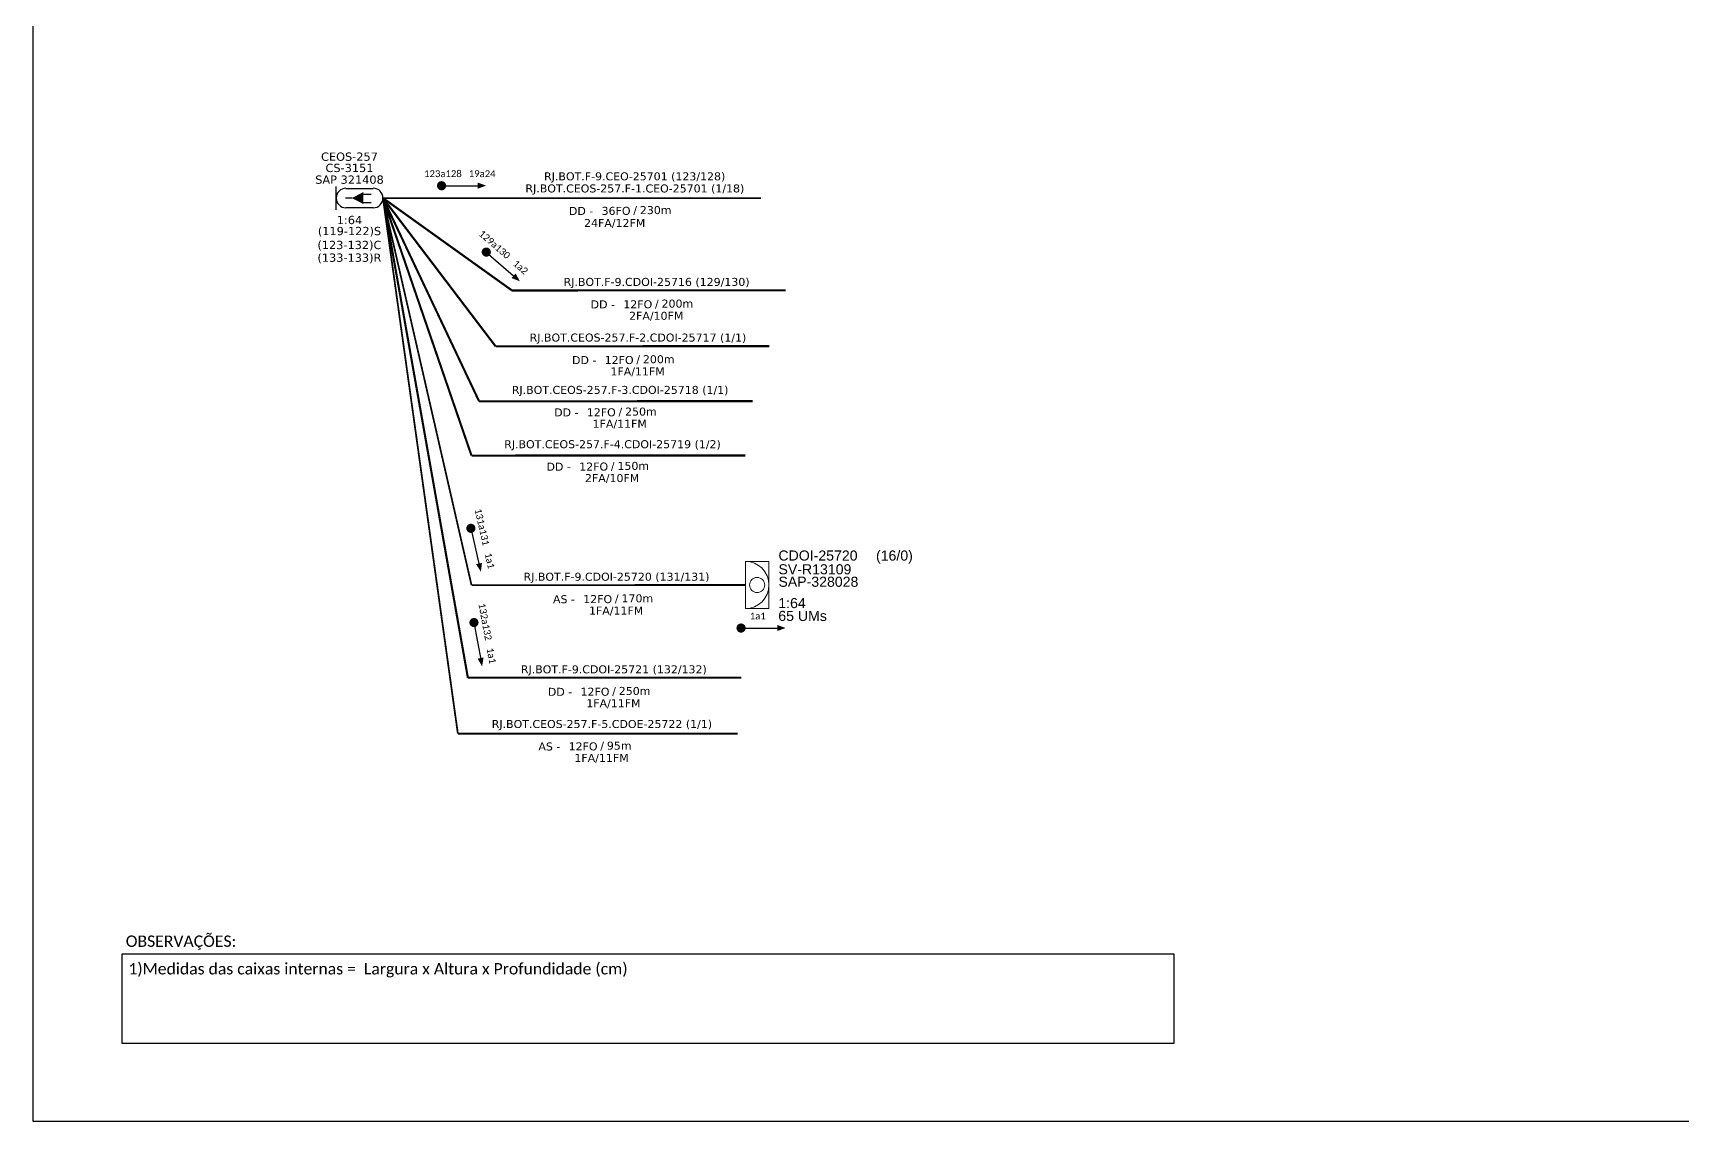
# Model space of a CAD drawing. Extents: x -4 to 837, y 1 to 595.
# Drawn here: x -3.8 to 432.5, y 1.3 to 289.1 of the extents above; entities that cross this region are included whole.
import ezdxf
from ezdxf.enums import TextEntityAlignment as Align

# ---------------------------------------------------------------- set-up
doc = ezdxf.new("R2010")
doc.units = 0
for name, color, linetype, lineweight in [("20.0-LEGENDA DOS CDO'S", 1, 'Continuous', 0), ('20.1-CDO_INTERIOR', 1, 'Continuous', 0), ('40.1-ETIQUETAS', 1, 'Continuous', 20)]:
    doc.layers.add(name, color=color, linetype=linetype, lineweight=lineweight)
for name, color, linetype in [('20.4-CEOS', 1, 'Continuous'), ('CAP a instalar', 1, 'Continuous'), ('SETA', 7, 'Continuous')]:
    doc.layers.add(name, color=color, linetype=linetype)
doc.styles.add('ARIAL', font='arial.ttf')
doc.styles.add('MtXpl_Calibri', font='calibri.ttf')
doc.styles.add('siredit', font='verdana.ttf')
doc.styles.add('WMF-Calibri0', font='calibri.ttf')
doc.linetypes.add('FENCELINE1', pattern='A,0.25,-0.1,[133,ltypeshp.shx,S=0.1,R=0,X=-0.1,Y=0],-0.1,1', length=1.45)

# ---------------------------------------------------------------- blocks, each defined once
blk = doc.blocks.new('ETIQUETA_RS5F')
at = {"layer": '40.1-ETIQUETAS', "color": 0, "style": 'siredit'}
blk.add_text('/', height=1.5, dxfattribs=at).set_placement((1.58, -1.95), align=Align.MIDDLE_RIGHT)
for tag, p in [('ETIQUETA_R_PRIMARIA', (1.21, 4.1)), ('ETIQUETA_R_SECUNDARIA', (1.21, 2.1)), ('F_ATIVAS/F_MORTAS', (1.14, -4.24))]:
    blk.add_attdef(tag, text='', height=1.5, dxfattribs=at).set_placement(p, align=Align.MIDDLE_CENTER)
for tag, p in [('TIPO_CABO', (-6.58, -2.12)), ('CAP_CABO', (0.4, -2.09))]:
    blk.add_attdef(tag, text='', height=1.5, dxfattribs=at).set_placement(p, align=Align.MIDDLE_RIGHT)
blk.add_attdef('METROS', text='', height=1.5, dxfattribs=at).set_placement((2.14, -1.95), align=Align.MIDDLE_LEFT)
for tag, p in [('FUSÃO_1', (0.85, -8.39)), ('FUSÃO_2', (0.85, -10.6)), ('FUSÃO_3', (0.85, -12.93)), ('FUSÃO_4', (0.85, -15.14)), ('FUSÃO_5', (0.85, -17.16))]:
    blk.add_attdef(tag, text='', height=1.5, dxfattribs=at).set_placement(p, align=Align.CENTER)

msp = doc.modelspace()

# ---------------------------------------------------------------- linework, layer by layer
for p, q in [((-3.83, 595.26), (-3.83, 1.26)), ((-3.83, 1.26), (837.17, 1.26))]:
    msp.add_line(p, q)
at = {"const_width": 1.21}
for points in [[(103.67, 248.67, 1), (104.88, 248.67, 1)], [(115.64, 231.51, 1), (116.56, 230.71, 1)], [(111.9, 158.63, 1), (112.17, 157.45, 1)], [(112.73, 133.71, 1), (112.95, 132.52, 1)], [(182.9, 131.66, 1), (184.11, 131.66, 1)]]:
    msp.add_lwpolyline(points, format="xyb", close=True, dxfattribs=at)
at = {"color": 0}
msp.add_lwpolyline([(19.73, 45.46), (297.98, 45.46), (297.98, 21.75), (19.73, 21.75)], close=True, dxfattribs=at)
at = {"layer": '20.1-CDO_INTERIOR', "color": 1, "lineweight": 18}
msp.add_lwpolyline([(190.89, 136.8), (190.89, 149.3), (184.64, 149.3), (184.64, 136.8)], close=True, dxfattribs=at)
msp.add_circle((187.76, 143.05), 2, dxfattribs=at)
msp.add_arc((184.64, 143.05), 6.25, 270, 90, dxfattribs=at)
at = {"layer": '20.4-CEOS', "color": 5}
for p, q in [((78.96, 247.97), (86.19, 247.97)), ((86.19, 242.82), (78.96, 242.82))]:
    msp.add_line(p, q, dxfattribs=at)
for points in [[(76.38, 242.29), (76.38, 248.5)], [(80.58, 245.4), (78.84, 245.4)], [(83.43, 246.42), (85.62, 246.42)], [(83.43, 244.27), (85.62, 244.27)]]:
    msp.add_lwpolyline(points, dxfattribs=at)
msp.add_lwpolyline([(80.58, 245.4, 0, 3.18, 0), (83.56, 245.4, 3.18, 3.18, 0)], format="xyseb", dxfattribs=at)
for centre, start, end in [((78.96, 245.4), 90, 270), ((86.19, 245.4), 270, 90)]:
    msp.add_arc(centre, 2.58, start, end, dxfattribs=at)
at = {"layer": 'CAP a instalar', "color": 8, "ltscale": 7, "const_width": 0.565}
for points in [[(88.76, 245.4), (122.85, 220.99)], [(88.76, 245.4), (118.56, 206.19)], [(88.76, 245.4), (114.2, 191.64)], [(88.76, 245.4), (112.19, 177.28)], [(111.23, 118.51), (88.76, 245.4)], [(122.85, 220.96), (195.29, 220.99)], [(118.56, 206.19), (191.02, 206.22)], [(114.2, 191.64), (186.62, 191.67)], [(112.19, 177.28), (184.62, 177.31)], [(111.19, 118.51), (183.6, 118.55)]]:
    msp.add_lwpolyline(points, dxfattribs=at)
at = {"layer": 'CAP a instalar', "color": 10, "linetype": 'FENCELINE1', "ltscale": 10, "const_width": 0.467}
for points in [[(88.76, 245.4), (112.19, 143.01)], [(112.19, 143.01), (184.64, 143.05)]]:
    msp.add_lwpolyline(points, dxfattribs=at)
at = {"layer": 'CAP a instalar', "color": 7, "linetype": 'FENCELINE1', "ltscale": 10, "const_width": 0.467}
for points in [[(108.58, 103.73), (88.76, 245.4)], [(108.58, 103.73), (182.64, 103.73)]]:
    msp.add_lwpolyline(points, dxfattribs=at)
at = {"layer": 'CAP a instalar', "color": 7, "ltscale": 7, "const_width": 0.467}
msp.add_lwpolyline([(88.76, 245.4), (188.75, 245.4)], dxfattribs=at)
at = {"layer": 'SETA'}
for points in [[(104.27, 248.67), (114.68, 248.67)], [(116.1, 231.11), (123.95, 224.28)], [(112.03, 158.04), (114.35, 147.9)], [(112.84, 133.12), (114.73, 122.89)], [(183.51, 131.66), (193.91, 131.66)]]:
    msp.add_lwpolyline(points, dxfattribs=at)
for points in [[(113.84, 249.49), (116.06, 248.68), (113.84, 247.88)], [(123.86, 225.45), (125, 223.39), (122.8, 224.24)], [(114.97, 148.9), (114.68, 146.56), (113.4, 148.54)], [(193.08, 132.48), (195.29, 131.67), (193.08, 130.87)], [(115.39, 123.86), (115, 121.53), (113.8, 123.57)]]:
    msp.add_solid(points, dxfattribs=at)

# ---------------------------------------------------------------- block references
at = {"layer": 'CAP a instalar', "color": 7, "linetype": 'FENCELINE1', "ltscale": 7}
ref = msp.add_blockref('ETIQUETA_RS5F', (153.75, 244.98), dxfattribs=dict(at, xscale=1.411343981848631, yscale=1.411343981848631, zscale=1.411343981848631))
ref.add_attrib('ETIQUETA_R_PRIMARIA', 'RJ.BOT.F-9.CEO-25701 (123/128)', dxfattribs={"layer": '40.1-ETIQUETAS', "color": 0, "height": 2.117, "style": 'siredit'}).set_placement((155.36, 251.15), align=Align.MIDDLE_CENTER)
ref.add_attrib('ETIQUETA_R_SECUNDARIA', 'RJ.BOT.CEOS-257.F-1.CEO-25701 (1/18)', dxfattribs={"layer": '40.1-ETIQUETAS', "color": 0, "height": 2.117, "style": 'siredit'}).set_placement((155.41, 247.95), align=Align.MIDDLE_CENTER)
ref.add_attrib('TIPO_CABO', 'DD -', dxfattribs={"layer": '40.1-ETIQUETAS', "color": 0, "height": 2.117, "style": 'siredit'}).set_placement((144.41, 241.99), align=Align.MIDDLE_RIGHT)
ref.add_attrib('CAP_CABO', '36FO', dxfattribs={"layer": '40.1-ETIQUETAS', "color": 0, "height": 2.117, "style": 'siredit'}).set_placement((154.26, 242.02), align=Align.MIDDLE_RIGHT)
ref.add_attrib('METROS', '230m', dxfattribs={"layer": '40.1-ETIQUETAS', "color": 0, "height": 2.117, "style": 'siredit'}).set_placement((156.73, 242.22), align=Align.MIDDLE_LEFT)
ref.add_attrib('F_ATIVAS/F_MORTAS', '24FA/12FM', dxfattribs={"layer": '40.1-ETIQUETAS', "color": 0, "height": 2.117, "style": 'siredit'}).set_placement((150.07, 238.8), align=Align.MIDDLE_CENTER)
at = {"layer": 'CAP a instalar', "color": 8, "linetype": 'FENCELINE1', "ltscale": 7}
ref = msp.add_blockref('ETIQUETA_RS5F', (159.49, 220.25), dxfattribs=dict(at, xscale=1.411343981848631, yscale=1.411343981848631, zscale=1.411343981848631))
ref.add_attrib('ETIQUETA_R_SECUNDARIA', 'RJ.BOT.F-9.CDOI-25716 (129/130)', dxfattribs={"layer": '40.1-ETIQUETAS', "color": 0, "height": 2.117, "style": 'siredit'}).set_placement((161.16, 223.22), align=Align.MIDDLE_CENTER)
ref.add_attrib('TIPO_CABO', 'DD -', dxfattribs={"layer": '40.1-ETIQUETAS', "color": 0, "height": 2.117, "style": 'siredit'}).set_placement((150.15, 217.27), align=Align.MIDDLE_RIGHT)
ref.add_attrib('CAP_CABO', '12FO', dxfattribs={"layer": '40.1-ETIQUETAS', "color": 0, "height": 2.117, "style": 'siredit'}).set_placement((160.01, 217.3), align=Align.MIDDLE_RIGHT)
ref.add_attrib('METROS', '200m', dxfattribs={"layer": '40.1-ETIQUETAS', "color": 0, "height": 2.117, "style": 'siredit'}).set_placement((162.47, 217.49), align=Align.MIDDLE_LEFT)
ref.add_attrib('F_ATIVAS/F_MORTAS', '2FA/10FM', dxfattribs={"layer": '40.1-ETIQUETAS', "color": 0, "height": 2.117, "style": 'siredit'}).set_placement((161.06, 214.26), align=Align.MIDDLE_CENTER)
ref = msp.add_blockref('ETIQUETA_RS5F', (154.56, 205.53), dxfattribs=dict(at, xscale=1.411343981848631, yscale=1.411343981848631, zscale=1.411343981848631))
ref.add_attrib('ETIQUETA_R_SECUNDARIA', 'RJ.BOT.CEOS-257.F-2.CDOI-25717 (1/1)', dxfattribs={"layer": '40.1-ETIQUETAS', "color": 0, "height": 2.117, "style": 'siredit'}).set_placement((156.23, 208.5), align=Align.MIDDLE_CENTER)
ref.add_attrib('TIPO_CABO', 'DD -', dxfattribs={"layer": '40.1-ETIQUETAS', "color": 0, "height": 2.117, "style": 'siredit'}).set_placement((145.23, 202.54), align=Align.MIDDLE_RIGHT)
ref.add_attrib('CAP_CABO', '12FO', dxfattribs={"layer": '40.1-ETIQUETAS', "color": 0, "height": 2.117, "style": 'siredit'}).set_placement((155.08, 202.57), align=Align.MIDDLE_RIGHT)
ref.add_attrib('METROS', '200m', dxfattribs={"layer": '40.1-ETIQUETAS', "color": 0, "height": 2.117, "style": 'siredit'}).set_placement((157.54, 202.77), align=Align.MIDDLE_LEFT)
ref.add_attrib('F_ATIVAS/F_MORTAS', '1FA/11FM', dxfattribs={"layer": '40.1-ETIQUETAS', "color": 0, "height": 2.117, "style": 'siredit'}).set_placement((156.13, 199.54), align=Align.MIDDLE_CENTER)
ref = msp.add_blockref('ETIQUETA_RS5F', (149.84, 191.68), dxfattribs=dict(at, xscale=1.411343981848631, yscale=1.411343981848631, zscale=1.411343981848631))
ref.add_attrib('ETIQUETA_R_SECUNDARIA', 'RJ.BOT.CEOS-257.F-3.CDOI-25718 (1/1)', dxfattribs={"layer": '40.1-ETIQUETAS', "color": 0, "height": 2.117, "style": 'siredit'}).set_placement((151.51, 194.65), align=Align.MIDDLE_CENTER)
ref.add_attrib('TIPO_CABO', 'DD -', dxfattribs={"layer": '40.1-ETIQUETAS', "color": 0, "height": 2.117, "style": 'siredit'}).set_placement((140.5, 188.7), align=Align.MIDDLE_RIGHT)
ref.add_attrib('CAP_CABO', '12FO', dxfattribs={"layer": '40.1-ETIQUETAS', "color": 0, "height": 2.117, "style": 'siredit'}).set_placement((150.35, 188.73), align=Align.MIDDLE_RIGHT)
ref.add_attrib('METROS', '250m', dxfattribs={"layer": '40.1-ETIQUETAS', "color": 0, "height": 2.117, "style": 'siredit'}).set_placement((152.82, 188.92), align=Align.MIDDLE_LEFT)
ref.add_attrib('F_ATIVAS/F_MORTAS', '1FA/11FM', dxfattribs={"layer": '40.1-ETIQUETAS', "color": 0, "height": 2.117, "style": 'siredit'}).set_placement((151.41, 185.69), align=Align.MIDDLE_CENTER)
ref = msp.add_blockref('ETIQUETA_RS5F', (147.82, 177.32), dxfattribs=dict(at, xscale=1.411343981848631, yscale=1.411343981848631, zscale=1.411343981848631))
ref.add_attrib('ETIQUETA_R_SECUNDARIA', 'RJ.BOT.CEOS-257.F-4.CDOI-25719 (1/2)', dxfattribs={"layer": '40.1-ETIQUETAS', "color": 0, "height": 2.117, "style": 'siredit'}).set_placement((149.49, 180.29), align=Align.MIDDLE_CENTER)
ref.add_attrib('TIPO_CABO', 'DD -', dxfattribs={"layer": '40.1-ETIQUETAS', "color": 0, "height": 2.117, "style": 'siredit'}).set_placement((138.48, 174.34), align=Align.MIDDLE_RIGHT)
ref.add_attrib('CAP_CABO', '12FO', dxfattribs={"layer": '40.1-ETIQUETAS', "color": 0, "height": 2.117, "style": 'siredit'}).set_placement((148.34, 174.37), align=Align.MIDDLE_RIGHT)
ref.add_attrib('METROS', '150m', dxfattribs={"layer": '40.1-ETIQUETAS', "color": 0, "height": 2.117, "style": 'siredit'}).set_placement((150.8, 174.56), align=Align.MIDDLE_LEFT)
ref.add_attrib('F_ATIVAS/F_MORTAS', '2FA/10FM', dxfattribs={"layer": '40.1-ETIQUETAS', "color": 0, "height": 2.117, "style": 'siredit'}).set_placement((149.39, 171.33), align=Align.MIDDLE_CENTER)
at = {"layer": 'CAP a instalar', "color": 1, "linetype": 'FENCELINE1', "ltscale": 7}
ref = msp.add_blockref('ETIQUETA_RS5F', (148.88, 142.27), dxfattribs=dict(at, xscale=1.411343981848631, yscale=1.411343981848631, zscale=1.411343981848631))
ref.add_attrib('ETIQUETA_R_SECUNDARIA', 'RJ.BOT.F-9.CDOI-25720 (131/131)', dxfattribs={"layer": '40.1-ETIQUETAS', "color": 0, "height": 2.117, "style": 'siredit'}).set_placement((150.55, 145.24), align=Align.MIDDLE_CENTER)
ref.add_attrib('TIPO_CABO', 'AS -', dxfattribs={"layer": '40.1-ETIQUETAS', "color": 0, "height": 2.117, "style": 'siredit'}).set_placement((139.55, 139.29), align=Align.MIDDLE_RIGHT)
ref.add_attrib('CAP_CABO', '12FO', dxfattribs={"layer": '40.1-ETIQUETAS', "color": 0, "height": 2.117, "style": 'siredit'}).set_placement((149.4, 139.32), align=Align.MIDDLE_RIGHT)
ref.add_attrib('METROS', '170m', dxfattribs={"layer": '40.1-ETIQUETAS', "color": 0, "height": 2.117, "style": 'siredit'}).set_placement((151.87, 139.52), align=Align.MIDDLE_LEFT)
ref.add_attrib('F_ATIVAS/F_MORTAS', '1FA/11FM', dxfattribs={"layer": '40.1-ETIQUETAS', "color": 0, "height": 2.117, "style": 'siredit'}).set_placement((150.45, 136.28), align=Align.MIDDLE_CENTER)
at = {"layer": 'CAP a instalar', "color": 8, "linetype": 'FENCELINE1', "ltscale": 7}
ref = msp.add_blockref('ETIQUETA_RS5F', (148.17, 117.77), dxfattribs=dict(at, xscale=1.411343981848631, yscale=1.411343981848631, zscale=1.411343981848631))
ref.add_attrib('ETIQUETA_R_SECUNDARIA', 'RJ.BOT.F-9.CDOI-25721 (132/132)', dxfattribs={"layer": '40.1-ETIQUETAS', "color": 0, "height": 2.117, "style": 'siredit'}).set_placement((149.84, 120.74), align=Align.MIDDLE_CENTER)
ref.add_attrib('TIPO_CABO', 'DD -', dxfattribs={"layer": '40.1-ETIQUETAS', "color": 0, "height": 2.117, "style": 'siredit'}).set_placement((138.84, 114.79), align=Align.MIDDLE_RIGHT)
ref.add_attrib('CAP_CABO', '12FO', dxfattribs={"layer": '40.1-ETIQUETAS', "color": 0, "height": 2.117, "style": 'siredit'}).set_placement((148.69, 114.82), align=Align.MIDDLE_RIGHT)
ref.add_attrib('METROS', '250m', dxfattribs={"layer": '40.1-ETIQUETAS', "color": 0, "height": 2.117, "style": 'siredit'}).set_placement((151.15, 115.02), align=Align.MIDDLE_LEFT)
ref.add_attrib('F_ATIVAS/F_MORTAS', '1FA/11FM', dxfattribs={"layer": '40.1-ETIQUETAS', "color": 0, "height": 2.117, "style": 'siredit'}).set_placement((149.74, 111.78), align=Align.MIDDLE_CENTER)
at = {"layer": 'CAP a instalar', "color": 7, "linetype": 'FENCELINE1', "ltscale": 7}
ref = msp.add_blockref('ETIQUETA_RS5F', (145.02, 103.31), dxfattribs=dict(at, xscale=1.411343981848631, yscale=1.411343981848631, zscale=1.411343981848631))
ref.add_attrib('ETIQUETA_R_SECUNDARIA', 'RJ.BOT.CEOS-257.F-5.CDOE-25722 (1/1)', dxfattribs={"layer": '40.1-ETIQUETAS', "color": 0, "height": 2.117, "style": 'siredit'}).set_placement((146.69, 106.28), align=Align.MIDDLE_CENTER)
ref.add_attrib('TIPO_CABO', 'AS -', dxfattribs={"layer": '40.1-ETIQUETAS', "color": 0, "height": 2.117, "style": 'siredit'}).set_placement((135.69, 100.33), align=Align.MIDDLE_RIGHT)
ref.add_attrib('CAP_CABO', '12FO', dxfattribs={"layer": '40.1-ETIQUETAS', "color": 0, "height": 2.117, "style": 'siredit'}).set_placement((145.54, 100.36), align=Align.MIDDLE_RIGHT)
ref.add_attrib('METROS', '95m', dxfattribs={"layer": '40.1-ETIQUETAS', "color": 0, "height": 2.117, "style": 'siredit'}).set_placement((148.01, 100.55), align=Align.MIDDLE_LEFT)
ref.add_attrib('F_ATIVAS/F_MORTAS', '1FA/11FM', dxfattribs={"layer": '40.1-ETIQUETAS', "color": 0, "height": 2.117, "style": 'siredit'}).set_placement((146.59, 97.32), align=Align.MIDDLE_CENTER)

# ---------------------------------------------------------------- texts
for s, style, p in [('OBSERVAÇÕES:', 'WMF-Calibri0', (20.72, 47.33)), ('1)Medidas das caixas internas =  Largura x Altura x Profundidade (cm)', 'MtXpl_Calibri', (21.4, 40.03))]:
    msp.add_text(s, height=3, dxfattribs=dict(style=style)).set_placement(p)
at = {"char_height": 1.815, "width": 30.6841, "attachment_point": 5}
for s, insert in [('{\\fCalibri|b0|i0|c0|p34;\\C7;123a128}', (104.63, 251.84)), ('{\\fCalibri|b0|i0|c0|p34;\\C7;19a24}', (115.02, 251.84)), ('{\\fCalibri|b0|i0|c0|p34;\\C7;1a1}', (187.93, 134.84))]:
    msp.add_mtext(s, dxfattribs=dict(at, insert=insert))
for s, insert, rotation in [('{\\fCalibri|b0|i0|c0|p34;\\C7;129a130}', (118.3, 233.11), 318.9899), ('{\\fCalibri|b0|i0|c0|p34;\\C7;1a2}', (125.17, 227.11), 318.9899), ('{\\fCalibri|b0|i0|c0|p34;\\C7;131a131}', (114.98, 158.37), 282.9091), ('{\\fCalibri|b0|i0|c0|p34;\\C7;1a1}', (117.01, 149.46), 282.9091), ('{\\fCalibri|b0|i0|c0|p34;\\C7;132a132}', (115.8, 133.32), 280.4737), ('{\\fCalibri|b0|i0|c0|p34;\\C7;1a1}', (117.45, 124.33), 280.4737)]:
    msp.add_mtext(s, dxfattribs=dict(at, insert=insert, rotation=rotation))
at = {"layer": "20.0-LEGENDA DOS CDO'S", "color": 1, "style": 'ARIAL'}
for s, p in [('SV-R13109', (193.4, 145.87)), ('CDOI-25720', (193.39, 149.51)), ('SAP-328028', (193.39, 142.58)), ('1:64', (193.36, 136.93)), ('65 UMs', (193.36, 133.54))]:
    msp.add_text(s, height=2.671, rotation=359.9724, dxfattribs=at).set_placement(p)
msp.add_text('       (16/0)', height=2.6709, rotation=359.9724, dxfattribs=at).set_placement((220.46, 149.5), align=Align.CENTER)
at = {"layer": '20.4-CEOS', "color": 5, "style": 'siredit'}
for s, p in [('CEOS-257', (79.91, 257.45)), ('CS-3151', (79.91, 254.47)), ('SAP 321408', (79.91, 251.37)), ('1:64', (79.91, 240.69)), ('(119-122)S', (79.91, 237.77)), ('(123-132)C', (79.89, 234.09)), ('(133-133)R', (79.89, 230.73))]:
    msp.add_text(s, height=2.183, dxfattribs=at).set_placement(p, align=Align.TOP_CENTER)

doc.saveas('drawing.dxf')
